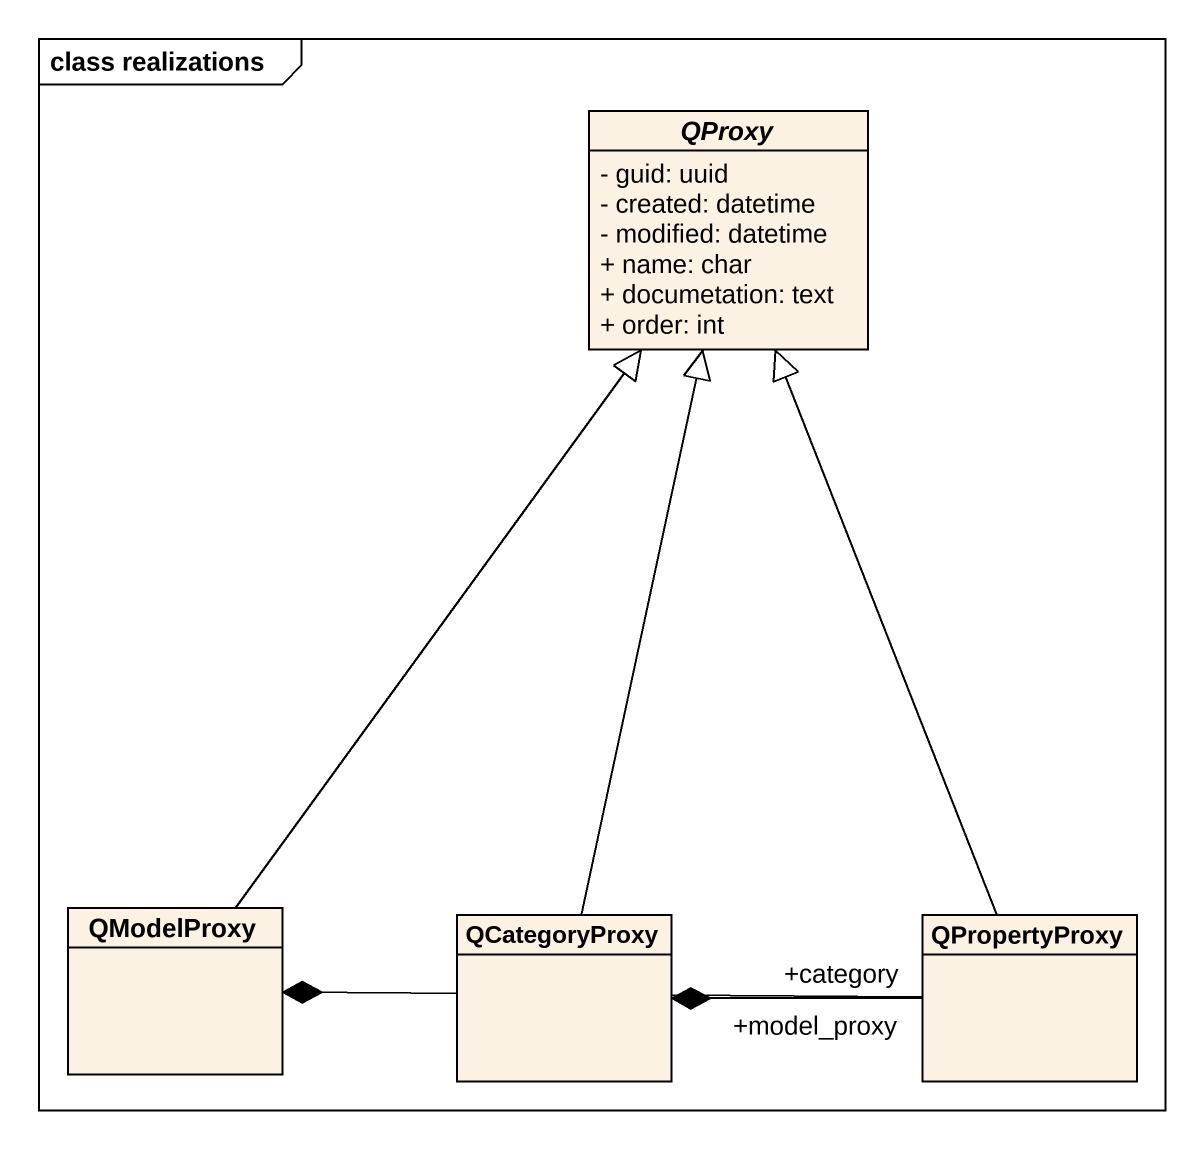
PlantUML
@startuml
mainframe class realizations
hide circle
hide empty members
skinparam classAttributeIconSize 0
abstract class QProxy {
  - guid: uuid
  - created: datetime
  - modified: datetime
  + name: char
  + documetation: text
  + order: int
}
class QModelProxy
class QCategoryProxy
class QPropertyProxy
QModelProxy -up-|> QProxy
QCategoryProxy -up-|> QProxy
QPropertyProxy -up-|> QProxy
QPropertyProxy "+model_proxy" -left-* QModelProxy
QPropertyProxy "+category" -left-* QCategoryProxy
@enduml
